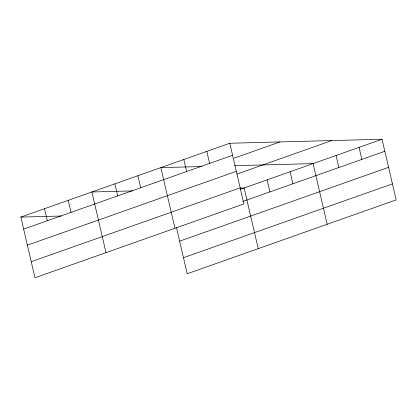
<?xml version="1.0" encoding="UTF-8"?>
<svg xmlns="http://www.w3.org/2000/svg" width="417" height="417" viewBox="0 0 417 417"><rect width="100%" height="100%" fill="white"/><g stroke="black" fill="none" stroke-linecap="round" stroke-linejoin="round"><path stroke-width="0.63" d="M229.793 143.25L243.909 203.913L34.965 277.753L20.85 217.09L229.793 143.25L382.035 139.247L396.15 199.91L187.207 273.75L176.469 227.588M23.649 229.121L232.592 155.28M234.062 158.173L280.031 141.926M27.386 245.17L236.324 171.33M236.835 174.124L331.791 140.565M31.233 261.704L240.171 187.864M240.489 189.266L382.035 139.247M242.684 201.515L384.834 151.282M179.628 241.167L388.566 167.326M183.475 257.701L392.418 183.866M202.063 166.534L160.842 167.618L174.958 228.281M234.724 165.674L313.084 163.615L327.199 224.278M132.47 190.918L91.891 191.982L106.007 252.65M240.265 188.083L244.133 187.978L258.248 248.647M20.85 217.09L61.429 216.022M359.047 147.368L361.852 159.403M336.066 155.494L338.865 167.525M290.096 171.736L292.901 183.767M267.115 179.857L269.914 191.893M206.806 151.371L209.605 163.407M183.824 159.492L186.623 171.528M137.855 175.739L140.659 187.77M114.873 183.861L117.672 195.891M68.211 200.353L71.01 212.383M44.53 208.719L47.329 220.755"/></g></svg>
